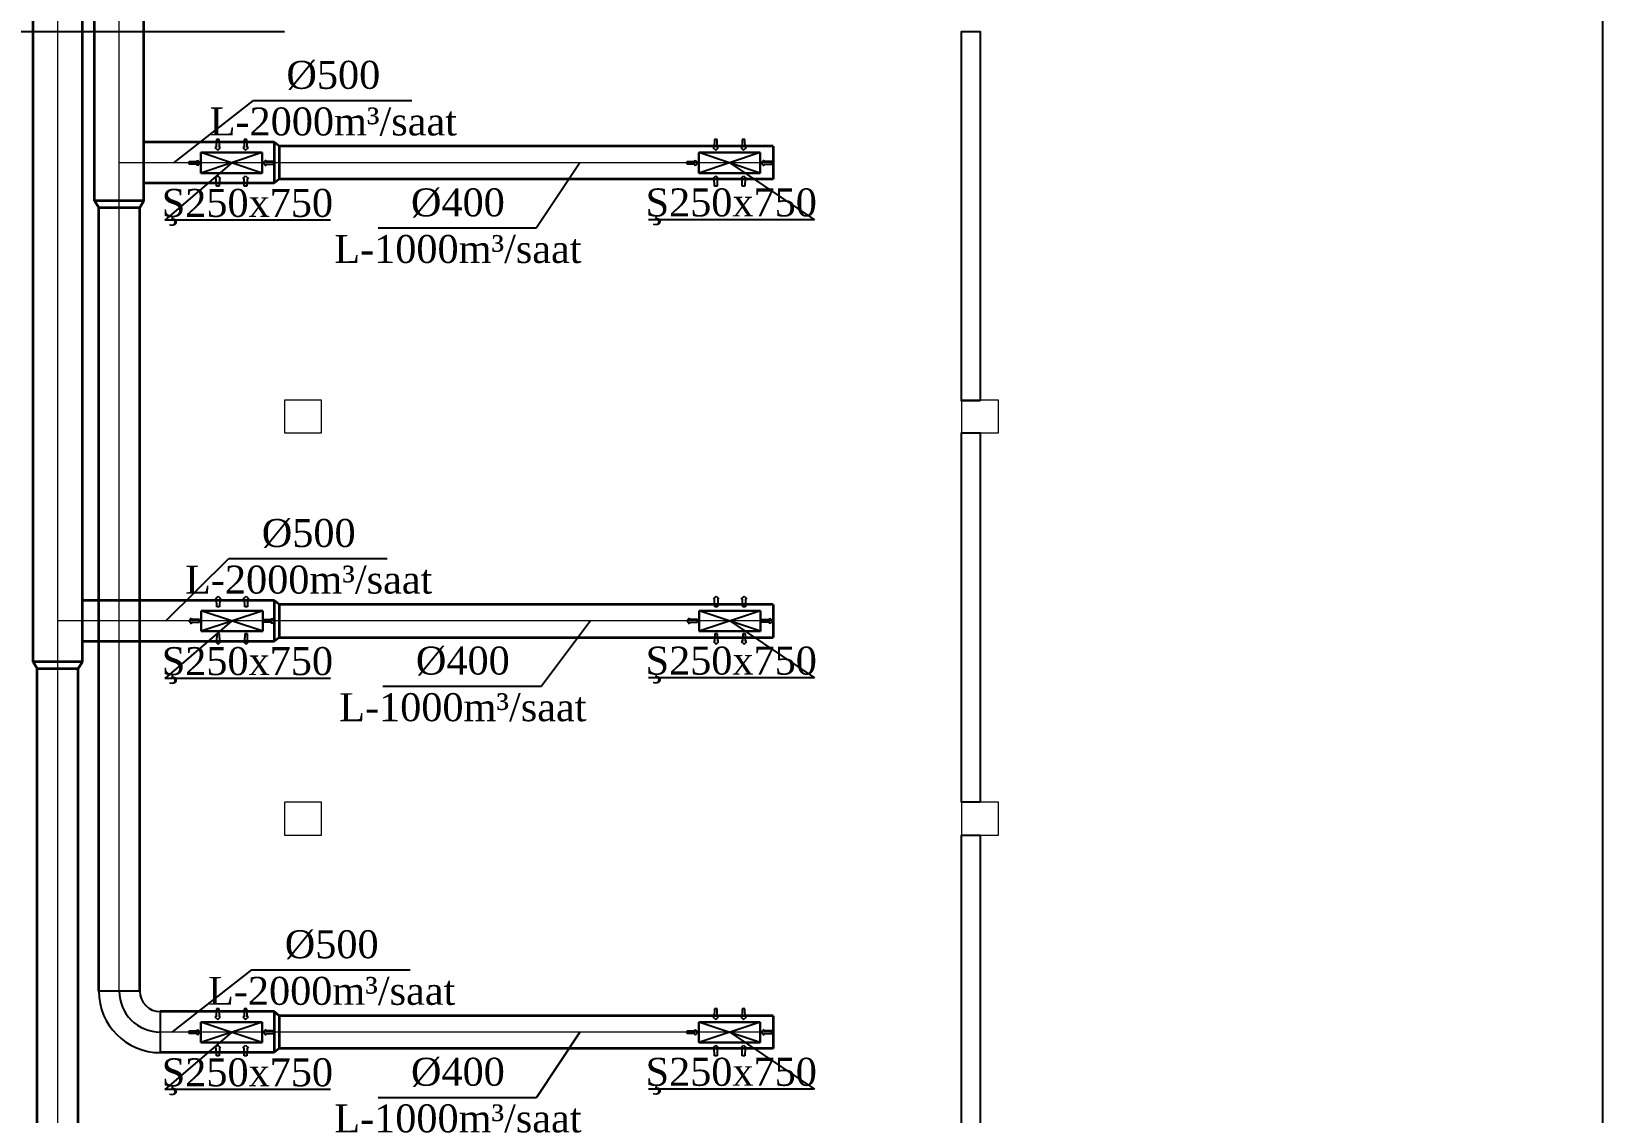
# Model space of a CAD drawing. Header units: inches. Extents: x 23 to 100097, y 11 to 104145.
# Drawn here: x 80953 to 100097, y 13827 to 26997 of the extents above; entities that cross this region are included whole.
import ezdxf

# ---------------------------------------------------------------- set-up
doc = ezdxf.new("R2010")
doc.units = ezdxf.units.IN
doc.header["$MEASUREMENT"] = 0
for name, color, linetype, lineweight in [('Divar', 7, 'Continuous', 25), ('SL3', 10, 'Continuous', 20), ('стены', 42, 'Continuous', 40)]:
    doc.layers.add(name, color=color, linetype=linetype, lineweight=lineweight)
doc.layers.add('PƏNCƏRƏ', color=5, linetype='Continuous')
doc.layers.add('TEKST', color=7, linetype='Continuous')
doc.styles.add('ilqar text 001', font='', dxfattribs={"height": 300})
doc.styles.get("Standard").update_dxf_attribs({"font": 'arial.ttf'})
doc.styles.get('ilqar text 001').set_extended_font_data('A3 Times AzLat')

# ---------------------------------------------------------------- blocks, each defined once
blk = doc.blocks.new('saaaaaaaaaaaaaaasss')
at = {"layer": 'Divar'}
for points in [[(23624.86614, -101677.41571), (23399.86614, -101677.41571), (23399.86614, -97177.86209), (23624.86614, -97177.86209)], [(23624.86614, -106567.8612), (23399.86614, -106567.8612), (23399.86614, -102068.30757), (23624.86614, -102068.30757)], [(23624.86614, -111547.87708), (23399.86614, -111547.87708), (23399.86614, -106967.8612), (23624.86614, -106967.8612)]]:
    blk.add_lwpolyline(points, close=True, dxfattribs=at)
at = {"layer": 'PƏNCƏRƏ', "color": 0}
blk.add_line((11634.40604, -97177.915), (15149.86614, -97177.915), dxfattribs=at)
at = {"layer": 'SL3'}
for points in [[(15149.86614, -102068.30757), (15599.86614, -102068.30757), (15599.86614, -101668.30757), (15149.86614, -101668.30757)], [(23399.86614, -102068.30757), (23849.86614, -102068.30757), (23849.86614, -101668.30757), (23399.86614, -101668.30757)], [(15149.86614, -106967.8612), (15599.86614, -106967.8612), (15599.86614, -106567.8612), (15149.86614, -106567.8612)], [(23399.86614, -106967.8612), (23849.86614, -106967.8612), (23849.86614, -106567.8612), (23399.86614, -106567.8612)]]:
    blk.add_lwpolyline(points, close=True, dxfattribs=at)
blk = doc.blocks.new('111')
at = {"color": 3, "lineweight": -2}
for p, q in [((753770, -19780, 0), (753773, -19682, 0)), ((753773, -19682, 0), (753805, -19682, 0)), ((753805, -19682, 0), (753809, -19780, 0)), ((753755, -19780, 0), (753770, -19780, 0)), ((753789, -19811, 0), (753755, -19780, 0)), ((753824, -19780, 0), (753789, -19811, 0)), ((753809, -19780, 0), (753824, -19780, 0)), ((753504, -20013, 0), (753601, -20009, 0)), ((753504, -20045, 0), (753504, -20013, 0)), ((753601, -20048, 0), (753504, -20045, 0)), ((753601, -20009, 0), (753601, -19994, 0)), ((753601, -19994, 0), (753632, -20029, 0)), ((753632, -20029, 0), (753601, -20063, 0)), ((753601, -20063, 0), (753601, -20048, 0)), ((753976, -19994, 0), (753944, -20029, 0)), ((753944, -20029, 0), (753976, -20063, 0)), ((753976, -20009, 0), (753976, -19994, 0)), ((754073, -20013, 0), (753976, -20009, 0)), ((753976, -20048, 0), (754073, -20045, 0)), ((753976, -20063, 0), (753976, -20048, 0)), ((754073, -20045, 0), (754073, -20013, 0)), ((753504, -20352, 0), (753601, -20349, 0)), ((753504, -20384, 0), (753504, -20352, 0)), ((753601, -20387, 0), (753504, -20384, 0)), ((753601, -20349, 0), (753601, -20334, 0)), ((753601, -20334, 0), (753632, -20368, 0)), ((753632, -20368, 0), (753601, -20402, 0)), ((753601, -20402, 0), (753601, -20387, 0)), ((753976, -20334, 0), (753944, -20368, 0)), ((753944, -20368, 0), (753976, -20402, 0)), ((753976, -20349, 0), (753976, -20334, 0)), ((754073, -20352, 0), (753976, -20349, 0)), ((753976, -20387, 0), (754073, -20384, 0)), ((753976, -20402, 0), (753976, -20387, 0)), ((754073, -20384, 0), (754073, -20352, 0)), ((753789, -20582, 0), (753755, -20613, 0)), ((753755, -20613, 0), (753770, -20613, 0)), ((753770, -20613, 0), (753773, -20711, 0)), ((753824, -20613, 0), (753789, -20582, 0)), ((753805, -20711, 0), (753809, -20613, 0)), ((753809, -20613, 0), (753824, -20613, 0)), ((753773, -20711, 0), (753805, -20711, 0))]:
    blk.add_line(p, q, dxfattribs=at)
at = {"layer": 'стены', "color": 3, "lineweight": 30}
for p, q in [((753914, -19821, 0), (753664, -19821, 0)), ((753664, -19821, 0), (753664, -20571, 0)), ((753914, -20571, 0), (753914, -19821, 0)), ((753664, -20571, 0), (753914, -20571, 0))]:
    blk.add_line(p, q, dxfattribs=at)
at = {"layer": 'стены', "color": 3, "lineweight": -2}
for p, q in [((753914, -20571, 0), (753664, -19821, 0)), ((753664, -20571, 0), (753914, -19821, 0))]:
    blk.add_line(p, q, dxfattribs=at)
blk = doc.blocks.new('ADADADAD')
at = {"color": 5, "lineweight": -2}
for p, q in [((749438, -18128, 0), (749404, -18159, 0)), ((749404, -18159, 0), (749419, -18159, 0)), ((749419, -18159, 0), (749422, -18257, 0)), ((749473, -18159, 0), (749438, -18128, 0)), ((749454, -18257, 0), (749458, -18159, 0)), ((749458, -18159, 0), (749473, -18159, 0)), ((749422, -18257, 0), (749454, -18257, 0)), ((749186, -18449, 0), (749155, -18483, 0)), ((749155, -18483, 0), (749186, -18517, 0)), ((749186, -18464, 0), (749186, -18449, 0)), ((749283, -18467, 0), (749186, -18464, 0)), ((749186, -18502, 0), (749283, -18499, 0)), ((749186, -18517, 0), (749186, -18502, 0)), ((749283, -18499, 0), (749283, -18467, 0)), ((749612, -18467, 0), (749709, -18464, 0)), ((749612, -18499, 0), (749612, -18467, 0)), ((749709, -18502, 0), (749612, -18499, 0)), ((749709, -18464, 0), (749709, -18449, 0)), ((749709, -18449, 0), (749740, -18483, 0)), ((749740, -18483, 0), (749709, -18517, 0)), ((749709, -18517, 0), (749709, -18502, 0)), ((749186, -18788, 0), (749155, -18823, 0)), ((749155, -18823, 0), (749186, -18857, 0)), ((749186, -18803, 0), (749186, -18788, 0)), ((749283, -18807, 0), (749186, -18803, 0)), ((749186, -18842, 0), (749283, -18839, 0)), ((749186, -18857, 0), (749186, -18842, 0)), ((749283, -18839, 0), (749283, -18807, 0)), ((749612, -18807, 0), (749709, -18803, 0)), ((749612, -18839, 0), (749612, -18807, 0)), ((749709, -18842, 0), (749612, -18839, 0)), ((749709, -18803, 0), (749709, -18788, 0)), ((749709, -18788, 0), (749740, -18823, 0)), ((749740, -18823, 0), (749709, -18857, 0)), ((749709, -18857, 0), (749709, -18842, 0)), ((749404, -19137, 0), (749419, -19137, 0)), ((749438, -19168, 0), (749404, -19137, 0)), ((749419, -19137, 0), (749422, -19039, 0)), ((749422, -19039, 0), (749454, -19039, 0)), ((749473, -19137, 0), (749438, -19168, 0)), ((749454, -19039, 0), (749458, -19137, 0)), ((749458, -19137, 0), (749473, -19137, 0))]:
    blk.add_line(p, q, dxfattribs=at)
at = {"layer": 'стены', "color": 5, "lineweight": 30}
for p, q in [((749563, -18275, 0), (749313, -18275, 0)), ((749313, -18275, 0), (749313, -19025, 0)), ((749563, -19025, 0), (749563, -18275, 0)), ((749313, -19025, 0), (749563, -19025, 0))]:
    blk.add_line(p, q, dxfattribs=at)
at = {"layer": 'стены', "color": 5, "lineweight": -2}
for p, q in [((749563, -19025, 0), (749313, -18275, 0)), ((749313, -19025, 0), (749563, -18275, 0))]:
    blk.add_line(p, q, dxfattribs=at)

msp = doc.modelspace()

# ---------------------------------------------------------------- linework, layer by layer
at = {"color": 5, "lineweight": 0, "ltscale": 30}
for p, q in [((81273.7, 10643.7, 0), (81273.7, 32573.7, 0)), ((89989.2, 19815.8, 0), (81273.7, 19815.8, 0))]:
    msp.add_line(p, q, dxfattribs=at)
at = {"color": 3, "lineweight": 0, "ltscale": 30}
for p, q in [((82023.7, 15306.5, 0), (82023.7, 32573.7, 0)), ((89989.2, 25397.7, 0), (82023.7, 25397.7, 0)), ((89989.2, 14806.5, 0), (82523.7, 14806.5, 0))]:
    msp.add_line(p, q, dxfattribs=at)
at = {"color": 3}
for p, q in [((82689.9, 25397.7, 0), (83658.6, 26156.9, 0)), ((83658.6, 26156.9, 0), (85588.8, 26156.9, 0)), ((87633.7, 25397.7, 0), (87106.8, 24603.4, 0)), ((85176.6, 24603.4, 0), (87106.8, 24603.4, 0)), ((82669.9, 14806.5, 0), (83638.6, 15565.8, 0)), ((83638.6, 15565.8, 0), (85568.8, 15565.8, 0)), ((87633.7, 14806.5, 0), (87106.8, 14012.2, 0)), ((85176.6, 14012.2, 0), (87106.8, 14012.2, 0))]:
    msp.add_line(p, q, dxfattribs=at)
at = {"color": 1}
for p, q in [((83396.5, 25397.7, 0), (82578.4, 24697.7, 1)), ((89464, 25397.7, 0), (90493, 24703.7, 1)), ((84597.5, 24697.7, 1), (82578.4, 24697.7, 1)), ((90493, 24703.7, 1), (88473.9, 24703.7, 1)), ((83396.5, 19815.8, 0), (82578.4, 19115.8, 1)), ((89464, 19815.8, 0), (90493, 19121.8, 1)), ((84597.5, 19115.8, 1), (82578.4, 19115.8, 1)), ((90493, 19121.8, 1), (88473.9, 19121.8, 1)), ((83396.5, 14806.5, 0), (82578.4, 14106.5, 1)), ((89464, 14806.5, 0), (90493, 14112.5, 1)), ((84597.5, 14106.5, 1), (82578.4, 14106.5, 1)), ((90493, 14112.5, 1), (88473.9, 14112.5, 1))]:
    msp.add_line(p, q, dxfattribs=at)
at = {"color": 5}
for p, q in [((82589.9, 19815.8, 0), (83358.6, 20575.8)), ((83358.6, 20575.8), (85288.8, 20575.8)), ((87763.7, 19815.8, 0), (87166.8, 19021.4, 0)), ((85236.6, 19021.4, 0), (87166.8, 19021.4, 0))]:
    msp.add_line(p, q, dxfattribs=at)
at = {"color": 3, "ltscale": 500}
for p, q in [((82273.7, 15306.5, 0), (81773.7, 15306.5, 0)), ((82523.7, 15056.5, 0), (82523.7, 14556.5, 0))]:
    msp.add_line(p, q, dxfattribs=at)
msp.add_lwpolyline([(69487.6, 40901.3), (100097.4, 40901.3), (100097.4, 11.1), (69487.6, 11.1)], close=True)
for radius in [750, 500, 250]:
    msp.add_arc((82523.7, 15306.5, 0), radius, 180, 270, dxfattribs=at)
at = {"layer": 'TEKST', "color": 5, "lineweight": 35, "ltscale": 0.95}
for p, q in [((80973.7, 19315.8, 0), (80973.7, 32573.7, 0)), ((81573.7, 19315.8, 0), (81573.7, 32573.7, 0)), ((83909.2, 20065.8), (81573.7, 20065.8)), ((83909.2, 20065.8), (83909.2, 19565.8)), ((83970.7, 20015.8), (83909.2, 20065.8)), ((89989.2, 20015.8), (83970.7, 20015.8)), ((83970.7, 20015.8), (83970.7, 19615.8)), ((89989.2, 20015.8), (89989.2, 19615.8)), ((83909.2, 19565.8), (81573.7, 19565.8, 0)), ((83970.7, 19615.8), (83909.2, 19565.8)), ((83970.7, 19615.8), (89989.2, 19615.8)), ((81573.7, 19315.8, 0), (80973.7, 19315.8, 0)), ((81023.7, 19235.8, 0), (80973.7, 19315.8, 0)), ((81023.7, 9076.3, 0), (81023.7, 19235.8, 0)), ((81023.7, 19235.8, 0), (81523.7, 19235.8)), ((81523.7, 19235.8), (81573.7, 19315.8, 0)), ((81523.7, 9076.3), (81523.7, 19235.8))]:
    msp.add_line(p, q, dxfattribs=at)
at = {"layer": 'TEKST', "color": 3, "lineweight": 35, "ltscale": 0.95}
for p, q in [((81723.7, 24933.7, 0), (81723.7, 32573.7, 0)), ((82323.7, 24933.7, 0), (82323.7, 32573.7, 0)), ((83909.2, 25647.7, 0), (82323.7, 25647.7, 0)), ((83909.2, 25647.7, 0), (83909.2, 25147.7, 0)), ((83970.7, 25597.7, 0), (83909.2, 25647.7, 0)), ((89989.2, 25597.7, 0), (83970.7, 25597.7, 0)), ((83970.7, 25597.7, 0), (83970.7, 25197.7, 0)), ((89989.2, 25597.7, 0), (89989.2, 25197.7, 0)), ((83909.2, 25147.7, 0), (82323.7, 25147.7, 0)), ((83970.7, 25197.7, 0), (83909.2, 25147.7, 0)), ((89989.2, 25197.7, 0), (83970.7, 25197.7, 0)), ((82323.7, 24933.7, 0), (81723.7, 24933.7, 0)), ((81773.7, 24853.7, 0), (81723.7, 24933.7, 0)), ((82273.7, 24853.7), (82323.7, 24933.7, 0)), ((81773.7, 15306.5, 0), (81773.7, 24853.7, 0)), ((81773.7, 24853.7, 0), (82273.7, 24853.7)), ((82273.7, 15306.5), (82273.7, 24853.7)), ((83909.2, 15056.5, 0), (82523.7, 15056.5, 0)), ((83909.2, 15056.5, 0), (83909.2, 14556.5, 0)), ((83970.7, 15006.5, 0), (83909.2, 15056.5, 0)), ((89989.2, 15006.5, 0), (83970.7, 15006.5, 0)), ((83970.7, 15006.5, 0), (83970.7, 14606.5, 0)), ((89989.2, 15006.5, 0), (89989.2, 14606.5, 0)), ((83909.2, 14556.5, 0), (82523.7, 14556.5, 0)), ((83970.7, 14606.5, 0), (83909.2, 14556.5, 0)), ((89989.2, 14606.5, 0), (83970.7, 14606.5, 0))]:
    msp.add_line(p, q, dxfattribs=at)

# ---------------------------------------------------------------- block references
at = {"rotation": 90}
for name, p in [('111', (63195.2, -728393.3, 0)), ('111', (69262.7, -728393.3, 0)), ('ADADADAD', (64746, -729622.5, 0)), ('ADADADAD', (70813.5, -729622.5, 0)), ('111', (63195.2, -738984.5, 0)), ('111', (69262.7, -738984.5, 0))]:
    msp.add_blockref(name, p, dxfattribs=at)
at = {"layer": 'Divar'}
msp.add_blockref('saaaaaaaaaaaaaaasss', (68887.9, 124175.4), dxfattribs=at)

# ---------------------------------------------------------------- texts
at = {"color": 3, "char_height": 340.6667, "width": 4847.875, "attachment_point": 8, "rotation": 359.99991, "style": 'ilqar text 001'}
for s, insert in [('{\\fTimes New Roman|b0|i0|c0|p18;%%C500\\P\\fTimes New Roman|b0|i0|c238|p18;L-\\fTimes New Roman|b0|i0|c0|p18;2000\\fTimes New Roman|b0|i0|c238|p18;m³/saat}', (84631.9, 25725.3, 0)), ('{\\fTimes New Roman|b0|i0|c0|p18;%%C400\\P\\fTimes New Roman|b0|i0|c238|p18;L-\\fTimes New Roman|b0|i0|c0|p18;1000\\fTimes New Roman|b0|i0|c238|p18;m³/saat}', (86149.8, 24171.7, 0)), ('{\\fTimes New Roman|b0|i0|c0|p18;%%C500\\P\\fTimes New Roman|b0|i0|c238|p18;L-\\fTimes New Roman|b0|i0|c0|p18;2000\\fTimes New Roman|b0|i0|c238|p18;m³/saat}', (84611.9, 15134.1, 0)), ('{\\fTimes New Roman|b0|i0|c0|p18;%%C400\\P\\fTimes New Roman|b0|i0|c238|p18;L-\\fTimes New Roman|b0|i0|c0|p18;1000\\fTimes New Roman|b0|i0|c238|p18;m³/saat}', (86149.8, 13580.5, 0))]:
    msp.add_mtext(s, dxfattribs=dict(at, insert=insert))
at = {"color": 1, "char_height": 340.6667, "width": 4847.875, "attachment_point": 8, "rotation": 359.99991, "style": 'ilqar text 001'}
for insert in [(83584.9, 24627.4, 0), (89480.4, 24633.4, 0), (83584.9, 19045.5, 0), (89480.4, 19051.5, 0), (83584.9, 14036.2, 0), (89480.4, 14042.2, 0)]:
    msp.add_mtext('{\\fTimes New Roman|b0|i0|c238|p18;Ş\\fTimes New Roman|b0|i0|c0|p18;25\\fTimes New Roman|b0|i0|c238|p18;0x\\fTimes New Roman|b0|i0|c0|p18;75\\fTimes New Roman|b0|i0|c238|p18;0}', dxfattribs=dict(at, insert=insert))
at = {"color": 5, "char_height": 340.6667, "width": 4847.875, "attachment_point": 8, "rotation": 359.99991, "style": 'ilqar text 001'}
for s, insert in [('{\\fTimes New Roman|b0|i0|c0|p18;%%C500\\P\\fTimes New Roman|b0|i0|c238|p18;L-\\fTimes New Roman|b0|i0|c0|p18;2000\\fTimes New Roman|b0|i0|c238|p18;m³/saat}', (84331.9, 20144.1)), ('{\\fTimes New Roman|b0|i0|c0|p18;%%C400\\P\\fTimes New Roman|b0|i0|c238|p18;L-\\fTimes New Roman|b0|i0|c0|p18;1000\\fTimes New Roman|b0|i0|c238|p18;m³/saat}', (86209.8, 18589.8, 0))]:
    msp.add_mtext(s, dxfattribs=dict(at, insert=insert))

doc.saveas('drawing.dxf')
